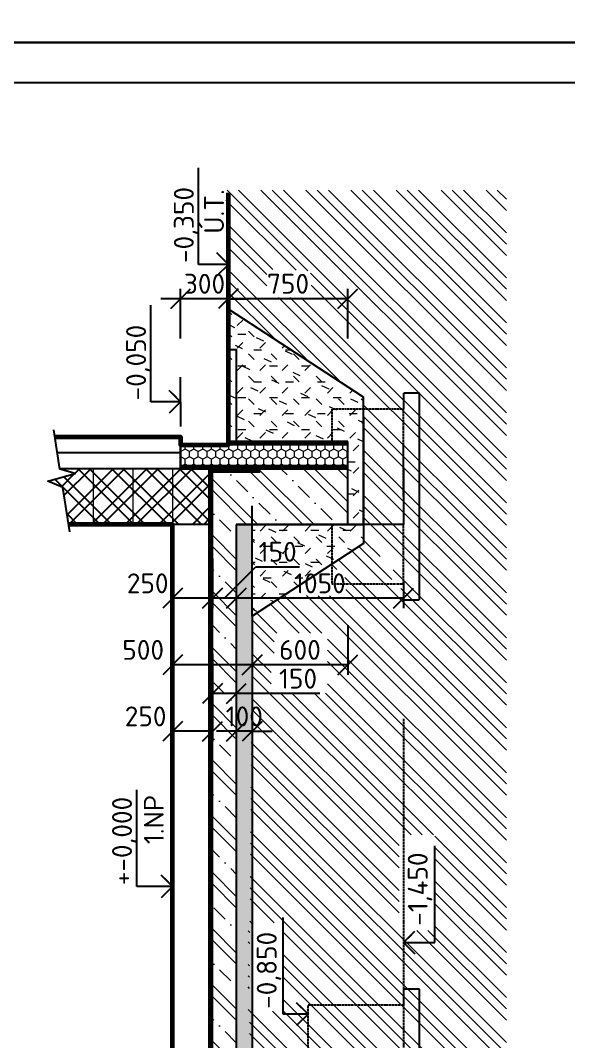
# Model space of a CAD drawing. Header units: millimetres. Extents: x 12904 to 327904, y -199771 to 141779.
# Drawn here: x 127402 to 130846, y 120648 to 127069 of the extents above; entities that cross this region are included whole.
import ezdxf

# ---------------------------------------------------------------- set-up
doc = ezdxf.new("R2010")
doc.units = ezdxf.units.MM
doc.linetypes.add('ČÁRKOVANÁ', pattern=[19.05, 12.7, -6.35])
doc.layers.add('_INTERIER', color=8, linetype='Continuous', lineweight=13)
doc.layers.add('Zdivo', color=6, linetype='Continuous', lineweight=60)
for name, color, linetype in [('izolace', 251, 'Continuous'), ('Kóty', 1, 'Continuous'), ('Šrafy', 253, 'Continuous')]:
    doc.layers.add(name, color=color, linetype=linetype)
doc.styles.add('ISOCPEUR', font='isocpeur.ttf')
doc.linetypes.add('IZOLACE', pattern='A,0.00254,-2.54,[134,ltypeshp.shx,S=2.54,R=0,X=-2.54,Y=0],-5.08,[134,ltypeshp.shx,S=2.54,R=180,X=2.54,Y=0],-2.54', length=10.16254)
doc.dimstyles.new('1-50', dxfattribs={"dimscale": 50, "dimtxt": 2.5, "dimasz": 2.5, "dimexe": 1.25, "dimexo": 0.625, "dimtad": 1, "dimdec": 0, "dimtxsty": 'ISOCPEUR', "dimblk": 'OBLIQUE', "dimcen": 2.5, "dimclrd": 1, "dimclre": 1, "dimclrt": 3, "dimadec": 0, "dimazin": 0, "dimtfac": 1, "dimtdec": 0, "dimtix": 1, "dimtmove": 1, "dimatfit": 3, "dimldrblk": 'OBLIQUE', "dimfxl": 5, "dimfxlon": 1, "dimtfillclr": 3, "dimarcsym": 0})

# ---------------------------------------------------------------- blocks, each defined once
blk = doc.blocks.new('_OBLIQUE')
at = {"color": 0, "linetype": 'ByBlock'}
blk.add_line((-0.5, -0.5), (0.5, 0.5), dxfattribs=at)
blk = doc.blocks.new('*D11')
at = {"color": 1, "lineweight": -2, "ltscale": 0.5, "transparency": 16777216}
for p, q in [((128758.7, 123539.2), (128758.7, 123372.9)), ((129808.7, 123539.2), (129808.7, 123372.9)), ((129808.7, 123435.4), (128758.7, 123435.4))]:
    blk.add_line(p, q, dxfattribs=at)
at = {"layer": 'Defpoints', "color": 0, "ltscale": 0.5, "transparency": 16777216}
for p in [(128758.7, 123570.4), (129808.7, 123570.4), (128758.7, 123435.4)]:
    blk.add_point(p, dxfattribs=at)
at = {"color": 1, "lineweight": -2, "ltscale": 0.5, "transparency": 16777216, "xscale": 125, "yscale": 125, "zscale": 125, "rotation": 180}
blk.add_blockref('_OBLIQUE', (128758.7, 123435.4), dxfattribs=at)
at = {"color": 1, "lineweight": -2, "ltscale": 0.5, "transparency": 16777216, "xscale": 125, "yscale": 125, "zscale": 125}
blk.add_blockref('_OBLIQUE', (129808.7, 123435.4), dxfattribs=at)
at = {"color": 3, "ltscale": 0.5, "transparency": 16777216, "insert": (129283.7, 123529.2), "char_height": 125, "attachment_point": 5, "style": 'ISOCPEUR'}
blk.add_mtext('1050', dxfattribs=at)
blk = doc.blocks.new('*D12')
at = {"color": 1, "lineweight": -2, "ltscale": 0.5, "transparency": 16777216}
for p, q in [((128608.7, 123685.4), (128608.7, 123372.9)), ((128683.7, 123435.4), (128880.8, 123634)), ((128880.8, 123634), (129155.8, 123634)), ((128758.7, 123539.2), (128758.7, 123372.9)), ((128758.7, 123435.4), (128608.7, 123435.4))]:
    blk.add_line(p, q, dxfattribs=at)
at = {"layer": 'Defpoints', "color": 0, "ltscale": 0.5, "transparency": 16777216}
for p in [(128608.7, 123920.4), (128758.7, 123570.4), (128608.7, 123435.4)]:
    blk.add_point(p, dxfattribs=at)
at = {"color": 1, "lineweight": -2, "ltscale": 0.5, "transparency": 16777216, "xscale": 125, "yscale": 125, "zscale": 125, "rotation": 180}
blk.add_blockref('_OBLIQUE', (128608.7, 123435.4), dxfattribs=at)
at = {"color": 1, "lineweight": -2, "ltscale": 0.5, "transparency": 16777216, "xscale": 125, "yscale": 125, "zscale": 125}
blk.add_blockref('_OBLIQUE', (128758.7, 123435.4), dxfattribs=at)
at = {"color": 3, "ltscale": 0.5, "transparency": 16777216, "insert": (129018.3, 123727.8), "char_height": 125, "attachment_point": 5, "style": 'ISOCPEUR'}
blk.add_mtext('150', dxfattribs=at)
blk = doc.blocks.new('*D13')
at = {"color": 1, "lineweight": -2, "ltscale": 0.5, "transparency": 16777216}
for p, q in [((128608.7, 123685.4), (128608.7, 123372.9)), ((128358.7, 123539.2), (128358.7, 123372.9)), ((128608.7, 123435.4), (128358.7, 123435.4))]:
    blk.add_line(p, q, dxfattribs=at)
at = {"layer": 'Defpoints', "color": 0, "ltscale": 0.5, "transparency": 16777216}
for p in [(128608.7, 123920.4), (128358.7, 123570.4), (128358.7, 123435.4)]:
    blk.add_point(p, dxfattribs=at)
at = {"color": 1, "lineweight": -2, "ltscale": 0.5, "transparency": 16777216, "xscale": 125, "yscale": 125, "zscale": 125, "rotation": 180}
blk.add_blockref('_OBLIQUE', (128358.7, 123435.4), dxfattribs=at)
at = {"color": 1, "lineweight": -2, "ltscale": 0.5, "transparency": 16777216, "xscale": 125, "yscale": 125, "zscale": 125}
blk.add_blockref('_OBLIQUE', (128608.7, 123435.4), dxfattribs=at)
at = {"color": 3, "ltscale": 0.5, "transparency": 16777216, "insert": (128201.9, 123529.2), "char_height": 125, "attachment_point": 5, "style": 'ISOCPEUR'}
blk.add_mtext('250', dxfattribs=at)
blk = doc.blocks.new('*D67')
at = {"color": 1, "lineweight": -2, "ltscale": 0.5, "transparency": 16777216}
for p, q in [((128858.7, 123266.9), (128858.7, 122954.4)), ((129458.7, 123266.9), (129458.7, 122954.4)), ((129458.7, 123016.9), (128858.7, 123016.9))]:
    blk.add_line(p, q, dxfattribs=at)
at = {"layer": 'Defpoints', "color": 0, "ltscale": 0.5, "transparency": 16777216}
for p in [(129458.7, 124250.2), (128858.7, 123900.2), (128858.7, 123016.9)]:
    blk.add_point(p, dxfattribs=at)
at = {"color": 1, "lineweight": -2, "ltscale": 0.5, "transparency": 16777216, "xscale": 125, "yscale": 125, "zscale": 125, "rotation": 180}
blk.add_blockref('_OBLIQUE', (128858.7, 123016.9), dxfattribs=at)
at = {"color": 1, "lineweight": -2, "ltscale": 0.5, "transparency": 16777216, "xscale": 125, "yscale": 125, "zscale": 125}
blk.add_blockref('_OBLIQUE', (129458.7, 123016.9), dxfattribs=at)
at = {"color": 3, "ltscale": 0.5, "transparency": 16777216, "insert": (129158.7, 123110.7), "char_height": 125, "attachment_point": 5, "style": 'ISOCPEUR'}
blk.add_mtext('600', dxfattribs=at)
blk = doc.blocks.new('*D68')
at = {"color": 1, "lineweight": -2, "ltscale": 0.5, "transparency": 16777216}
for p, q in [((128358.7, 123266.9), (128358.7, 122954.4)), ((128858.7, 123266.9), (128858.7, 122954.4)), ((128858.7, 123016.9), (128358.7, 123016.9))]:
    blk.add_line(p, q, dxfattribs=at)
at = {"layer": 'Defpoints', "color": 0, "ltscale": 0.5, "transparency": 16777216}
for p in [(128358.7, 123900.2), (128858.7, 123900.2), (128358.7, 123016.9)]:
    blk.add_point(p, dxfattribs=at)
at = {"color": 1, "lineweight": -2, "ltscale": 0.5, "transparency": 16777216, "xscale": 125, "yscale": 125, "zscale": 125, "rotation": 180}
blk.add_blockref('_OBLIQUE', (128358.7, 123016.9), dxfattribs=at)
at = {"color": 1, "lineweight": -2, "ltscale": 0.5, "transparency": 16777216, "xscale": 125, "yscale": 125, "zscale": 125}
blk.add_blockref('_OBLIQUE', (128858.7, 123016.9), dxfattribs=at)
at = {"color": 3, "ltscale": 0.5, "transparency": 16777216, "insert": (128173.4, 123110.7), "char_height": 125, "attachment_point": 5, "style": 'ISOCPEUR'}
blk.add_mtext('500', dxfattribs=at)
blk = doc.blocks.new('*D69')
at = {"color": 1, "lineweight": -2, "ltscale": 0.5, "transparency": 16777216}
for p, q in [((128758.7, 122848.7), (128758.7, 122536.2)), ((128858.7, 122848.7), (128858.7, 122536.2)), ((128758.7, 122598.7), (128633.7, 122598.7)), ((128858.7, 122598.7), (128758.7, 122598.7)), ((128858.7, 122598.7), (128983.7, 122598.7))]:
    blk.add_line(p, q, dxfattribs=at)
at = {"layer": 'Defpoints', "color": 0, "ltscale": 0.5, "transparency": 16777216}
for p in [(128758.7, 123900.2), (128858.7, 123900.2), (128758.7, 122598.7)]:
    blk.add_point(p, dxfattribs=at)
at = {"color": 1, "lineweight": -2, "ltscale": 0.5, "transparency": 16777216, "xscale": 125, "yscale": 125, "zscale": 125}
blk.add_blockref('_OBLIQUE', (128758.7, 122598.7), dxfattribs=at)
at = {"color": 1, "lineweight": -2, "ltscale": 0.5, "transparency": 16777216, "xscale": 125, "yscale": 125, "zscale": 125, "rotation": 180}
blk.add_blockref('_OBLIQUE', (128858.7, 122598.7), dxfattribs=at)
at = {"color": 3, "ltscale": 0.5, "transparency": 16777216, "insert": (128808.7, 122692.5), "char_height": 125, "attachment_point": 5, "style": 'ISOCPEUR'}
blk.add_mtext('100', dxfattribs=at)
blk = doc.blocks.new('*D70')
at = {"color": 1, "lineweight": -2, "ltscale": 0.5, "transparency": 16777216}
for p, q in [((128608.7, 123086), (128608.7, 122773.5)), ((128758.7, 123086), (128758.7, 122773.5)), ((128758.7, 122836), (128608.7, 122836)), ((129283.9, 122836), (128758.7, 122836))]:
    blk.add_line(p, q, dxfattribs=at)
at = {"layer": 'Defpoints', "color": 0, "ltscale": 0.5, "transparency": 16777216}
for p in [(128608.7, 124250.2), (128758.7, 123900.2), (128608.7, 122836)]:
    blk.add_point(p, dxfattribs=at)
at = {"color": 1, "lineweight": -2, "ltscale": 0.5, "transparency": 16777216, "xscale": 125, "yscale": 125, "zscale": 125, "rotation": 180}
blk.add_blockref('_OBLIQUE', (128608.7, 122836), dxfattribs=at)
at = {"color": 1, "lineweight": -2, "ltscale": 0.5, "transparency": 16777216, "xscale": 125, "yscale": 125, "zscale": 125}
blk.add_blockref('_OBLIQUE', (128758.7, 122836), dxfattribs=at)
at = {"color": 3, "ltscale": 0.5, "transparency": 16777216, "insert": (129146.4, 122929.7), "char_height": 125, "attachment_point": 5, "style": 'ISOCPEUR'}
blk.add_mtext('150', dxfattribs=at)
blk = doc.blocks.new('*D71')
at = {"color": 1, "lineweight": -2, "ltscale": 0.5, "transparency": 16777216}
for p, q in [((128358.7, 122848.7), (128358.7, 122536.2)), ((128608.7, 122848.7), (128608.7, 122536.2)), ((128608.7, 122598.7), (128358.7, 122598.7))]:
    blk.add_line(p, q, dxfattribs=at)
at = {"layer": 'Defpoints', "color": 0, "ltscale": 0.5, "transparency": 16777216}
for p in [(128608.7, 124250.2), (128358.7, 123900.2), (128358.7, 122598.7)]:
    blk.add_point(p, dxfattribs=at)
at = {"color": 1, "lineweight": -2, "ltscale": 0.5, "transparency": 16777216, "xscale": 125, "yscale": 125, "zscale": 125, "rotation": 180}
blk.add_blockref('_OBLIQUE', (128358.7, 122598.7), dxfattribs=at)
at = {"color": 1, "lineweight": -2, "ltscale": 0.5, "transparency": 16777216, "xscale": 125, "yscale": 125, "zscale": 125}
blk.add_blockref('_OBLIQUE', (128608.7, 122598.7), dxfattribs=at)
at = {"color": 3, "ltscale": 0.5, "transparency": 16777216, "insert": (128188.7, 122692.5), "char_height": 125, "attachment_point": 5, "style": 'ISOCPEUR'}
blk.add_mtext('250', dxfattribs=at)
blk = doc.blocks.new('*D72')
at = {"color": 1, "lineweight": -2, "ltscale": 0.5, "transparency": 16777216}
for p, q in [((128708.7, 125069.2), (128708.7, 125381.7)), ((129458.7, 125069.2), (129458.7, 125381.7)), ((129458.7, 125319.2), (128708.7, 125319.2))]:
    blk.add_line(p, q, dxfattribs=at)
at = {"layer": 'Defpoints', "color": 0, "ltscale": 0.5, "transparency": 16777216}
for p in [(128708.7, 125319.2), (128708.7, 124420.2), (129458.7, 124420.2)]:
    blk.add_point(p, dxfattribs=at)
at = {"color": 1, "lineweight": -2, "ltscale": 0.5, "transparency": 16777216, "xscale": 125, "yscale": 125, "zscale": 125, "rotation": 180}
blk.add_blockref('_OBLIQUE', (128708.7, 125319.2), dxfattribs=at)
at = {"color": 1, "lineweight": -2, "ltscale": 0.5, "transparency": 16777216, "xscale": 125, "yscale": 125, "zscale": 125}
blk.add_blockref('_OBLIQUE', (129458.7, 125319.2), dxfattribs=at)
at = {"color": 3, "ltscale": 0.5, "transparency": 16777216, "insert": (129083.7, 125412.9), "char_height": 125, "attachment_point": 5, "style": 'ISOCPEUR'}
blk.add_mtext('750', dxfattribs=at)
blk = doc.blocks.new('*D73')
at = {"color": 1, "lineweight": -2, "ltscale": 0.5, "transparency": 16777216}
for p, q in [((128408.7, 125069.2), (128408.7, 125381.7)), ((128708.7, 125069.2), (128708.7, 125381.7)), ((128408.7, 125319.2), (128283.7, 125319.2)), ((128708.7, 125319.2), (128408.7, 125319.2)), ((128708.7, 125319.2), (128833.7, 125319.2))]:
    blk.add_line(p, q, dxfattribs=at)
at = {"layer": 'Defpoints', "color": 0, "ltscale": 0.5, "transparency": 16777216}
for p in [(128408.7, 125319.2), (128408.7, 124425.2), (128708.7, 124420.2)]:
    blk.add_point(p, dxfattribs=at)
at = {"color": 1, "lineweight": -2, "ltscale": 0.5, "transparency": 16777216, "xscale": 125, "yscale": 125, "zscale": 125}
blk.add_blockref('_OBLIQUE', (128408.7, 125319.2), dxfattribs=at)
at = {"color": 1, "lineweight": -2, "ltscale": 0.5, "transparency": 16777216, "xscale": 125, "yscale": 125, "zscale": 125, "rotation": 180}
blk.add_blockref('_OBLIQUE', (128708.7, 125319.2), dxfattribs=at)
at = {"color": 3, "ltscale": 0.5, "transparency": 16777216, "insert": (128558.7, 125412.9), "char_height": 125, "attachment_point": 5, "style": 'ISOCPEUR'}
blk.add_mtext('300', dxfattribs=at)

msp = doc.modelspace()

# ---------------------------------------------------------------- hatches: boundary and pattern name
at = {"layer": '_INTERIER', "ltscale": 0.5}
h = msp.add_hatch(dxfattribs=at)
h.set_pattern_fill('ZEM_PUVODNI', color=256, scale=50, angle=90)
h.set_pattern_definition([(135, (132242.98, -373433.69), (-141.42136, -141.42136), []), (135, (132242.98, -373362.98), (-141.42136, -141.42136), []), (135, (132242.98, -373292.27), (-141.42136, -141.42136), [])])
h.paths.add_polyline_path([(129792.4, 121742.5), (129892.4, 121742.5), (129892.4, 120942.5), (130456, 120942.5), (130456, 124092.5), (129892.4, 124092.5), (129892.4, 123442.5), (129792.4, 123442.5)])
h.paths.add_polyline_path([(129892.4, 120942.5), (129892.4, 120142.5), (129792.4, 120142.5), (129792.4, 120242.5), (129192.4, 120242.5), (129192.4, 120767.5), (128842.4, 120767.5), (128842.4, 118409.7), (130456, 118409.7), (130456, 120942.5)])
h.paths.add_polyline_path([(129192.4, 121642.5), (129192.4, 120942.5), (129792.4, 120942.5), (129792.4, 121642.5)])
h.paths.add_polyline_path([(128842.4, 121117.5), (128842.4, 120942.5), (129192.4, 120942.5), (129192.4, 121117.5)])
h.paths.add_polyline_path([(128842.4, 120942.5), (128842.4, 120767.5), (129192.4, 120767.5), (129192.4, 120942.5)], flags=16)
h.paths.add_polyline_path([(129192.4, 120942.5), (129192.4, 120242.5), (129792.4, 120242.5), (129792.4, 120942.5)], flags=17)
h.paths.add_polyline_path([(129792.4, 120942.5), (129792.4, 120242.5), (129792.4, 120142.5), (129892.4, 120142.5), (129892.4, 120942.5)], flags=17)
h.paths.add_polyline_path([(129792.4, 121742.5), (129792.4, 121642.5), (129792.4, 120942.5), (129892.4, 120942.5), (129892.4, 121742.5)], flags=16)
h.paths.add_polyline_path([(129558.7, 123900.2), (129558.7, 123778.7), (128858.7, 123323.2), (128842.4, 121117.5), (129192.4, 121117.5), (129192.4, 121642.5), (129792.4, 121642.5), (129792.4, 121742.5), (129792.4, 123442.5)])
h.paths.add_polyline_path([(129558.7, 123778.7), (129558.7, 123900.2)], flags=17)
h.paths.add_polyline_path([(129558.7, 124700.2), (129558.7, 124300.2), (129558.7, 124178.7), (129892.4, 124092.5), (129892.4, 124742.5), (129792.4, 124742.5)], flags=17)
h.paths.add_polyline_path([(129558.7, 124178.7), (129558.7, 123900.2), (129792.4, 123542.5), (129792.4, 123442.5), (129892.4, 123442.5), (129892.4, 124092.5)])
h.paths.add_polyline_path([(130006.9, 121947.9), (130006.9, 121346.9), (129781.9, 121346.9), (129781.9, 121947.9)])
h.paths.add_polyline_path([(129056.9, 119894.7), (129056.9, 119336.2), (128831.9, 119336.2), (128831.9, 119894.7)])
h.paths.add_polyline_path([(130106.9, 120112.9), (130106.9, 119511.1), (129881.9, 119511.1), (129881.9, 120112.9)], flags=16)
h.paths.add_polyline_path([(129448.8, 123447.7), (129058.2, 123455.6), (129312.9, 123622.6), (129437, 123613.5)], flags=16)
h.paths.add_polyline_path([(129012.7, 122413), (129012.7, 122582), (129010.7, 122575.6), (129014.7, 122419.5)], flags=16)
h.paths.add_polyline_path([(129332.4, 123215.6), (128996.6, 123215.6), (128996.6, 123034.2), (129332.4, 123034.2)], flags=16)
h.paths.add_polyline_path([(129045.4, 122801.5), (129045.4, 122645.6)], flags=16)
h.paths.add_polyline_path([(129330.8, 123034.2), (128978.1, 123034.2), (128978.1, 122838.5), (129330.8, 122838.5)], flags=16)
h.paths.add_polyline_path([(129058.1, 121394.4), (129058.1, 120839.2), (128833.1, 120839.2), (128833.1, 121394.4)])
h.paths.add_polyline_path([(129234.2, 125324.5), (128950, 125326.6), (128950, 125504.8), (129223.8, 125494.4)], flags=16)
h.paths.add_polyline_path([(128708.7, 125253.3), (129558.7, 124700.2), (129792.4, 124742.5), (129892.4, 124742.5), (129892.4, 124092.5), (130456, 124092.5), (130456, 126002.2), (128692.4, 126002.2)])
h = msp.add_hatch(dxfattribs=at)
h.set_pattern_fill('ZEM_ZASYP_NOSNY', color=256, scale=50, angle=90)
h.set_pattern_definition([(135, (135517.7, -378805.42), (-141.421356, 9e-15), [50, -150]), (225, (135446.99, -378699.35), (-2e-14, -141.421356), [50, -150]), (180, (135517.7, -378805.42), (-100, -100), [50, -150]), (155, (135446.99, -378699.35), (-132.892605, -48.368953), [50, -150])])
h.paths.add_polyline_path([(129558.7, 124700.2), (128708.7, 125253.3), (128708.7, 124410.2), (129558.7, 124410.2)])
h = msp.add_hatch(dxfattribs=at)
h.set_pattern_fill('ZEM_ZASYP_NOSNY', color=256, scale=50, angle=90)
h.set_pattern_definition([(135, (136104.66, -379309.19), (-141.421356, 9e-15), [50, -150]), (225, (136033.95, -379203.12), (-2e-14, -141.421356), [50, -150]), (180, (136104.66, -379309.19), (-100, -100), [50, -150]), (155, (136033.95, -379203.12), (-132.892605, -48.368953), [50, -150])])
h.paths.add_polyline_path([(129558.7, 124578.7), (129458.7, 124410.2), (129458.7, 123900.2), (129558.7, 123900.2)])
h = msp.add_hatch(dxfattribs=at)
h.set_pattern_fill('HONEY', color=256, scale=10, angle=90)
h.set_pattern_definition([(90, (132259.33, -373450.927), (-27.4963064, 47.625), [31.75, -63.5]), (210, (132259.33, -373450.927), (-27.4963066, -47.6249999), [31.75, -63.5]), (150, (132259.33, -373450.927), (-54.9926131, 1e-07), [-63.5, 31.75])])
h.paths.add_polyline_path([(129458.7, 124270.2), (129458.7, 124400.2), (128408.7, 124400.2), (128408.7, 124270.2)])
at = {"layer": '_INTERIER'}
h = msp.add_hatch(dxfattribs=at)
h.set_pattern_fill('BETON-ZELEZOBETON', color=256, scale=50, angle=90)
h.set_pattern_definition([(135, (132259.33, -373450.93), (-176.7767, -176.7767), []), (135, (132259.33, -373380.22), (-176.7767, -176.7767), []), (135, (132259.33, -373238.8), (-247.48737, -106.06602), [100, -50, 0, -50])])
h.paths.add_polyline_path([(128608.7, 120925.2), (128758.7, 120925.2), (128758.7, 121100.2), (128608.7, 121100.2)])
h.paths.add_polyline_path([(128608.7, 120750.2), (128758.7, 120750.2), (128758.7, 120925.2), (128608.7, 120925.2)])
h.paths.add_polyline_path([(128608.7, 120750.2), (128608.7, 118439.5), (128610.3, 118444.8), (128657.2, 118272.1), (128696.8, 118366.9), (128758.7, 118376.7), (128758.7, 120750.2)])
h.paths.add_polyline_path([(128958.7, 122636.2), (128658.7, 122636.2), (128658.7, 122411.2), (128958.7, 122411.2)], flags=25)
h.paths.add_polyline_path([(129458.7, 124075.2), (129458.7, 124250.2), (128608.7, 124250.2), (128608.7, 124075.2)])
h.paths.add_polyline_path([(129458.7, 123900.2), (129458.7, 124075.2), (128608.7, 124075.2), (128608.7, 121100.2), (128758.7, 121100.2), (128758.7, 123900.2)])
at = {"layer": '_INTERIER', "ltscale": 0.5}
h = msp.add_hatch(dxfattribs=at)
h.set_pattern_fill('ZEM_ZASYP_NOSNY', color=256, scale=50, angle=90)
h.set_pattern_definition([(135, (135377.47, -380239.21), (-141.421356, 9e-15), [50, -150]), (225, (135306.76, -380133.15), (-2e-14, -141.421356), [50, -150]), (180, (135377.47, -380239.21), (-100, -100), [50, -150]), (155, (135306.76, -380133.15), (-132.892605, -48.368953), [50, -150])])
h.paths.add_polyline_path([(129558.7, 123900.2), (128858.7, 123900.2), (128858.7, 123323.2), (129558.7, 123778.7)])
at = {"layer": 'Šrafy'}
h = msp.add_hatch(dxfattribs=at)
h.set_pattern_fill('ZDIVO-VYS_PEV', color=256, scale=50)
h.set_pattern_definition([(45, (-372505.85, 110739.35), (-106.066017, 106.066017), []), (45, (-372435.14, 110739.35), (-106.066017, 106.066017), []), (135, (-372505.85, 110739.35), (-106.066017, -106.066017), []), (135, (-372435.14, 110739.35), (-106.066017, -106.066017), [])])
h.paths.add_polyline_path([(134942.3, 123776.7), (134942.3, 123901.7), (134067.3, 123901.7), (134067.3, 123276.7), (134942.3, 123276.7)])
h.paths.add_polyline_path([(134942.3, 124526.7), (134092.3, 124526.7), (134092.3, 123901.7), (134942.3, 123901.7)])
h.paths.add_polyline_path([(134942.3, 125151.7), (134092.3, 125151.7), (134092.3, 124526.7), (134942.3, 124526.7)])
h.paths.add_polyline_path([(128800.1, 123366.4), (129187.6, 123366.4), (129187.6, 123591.4), (128800.1, 123591.4)], flags=9)
h.paths.add_polyline_path([(128578.4, 123565), (128878.4, 123565), (128878.4, 123790), (128578.4, 123790)], flags=9)
h.paths.add_polyline_path([(127749.4, 123366.4), (128074.4, 123366.4), (128074.4, 123591.4), (127749.4, 123591.4)], flags=9)
h.paths.add_polyline_path([(128881.3, 122947.8), (129206.3, 122947.8), (129206.3, 123172.8), (128881.3, 123172.8)], flags=9)
h.paths.add_polyline_path([(127721, 122947.8), (128046, 122947.8), (128046, 123172.8), (127721, 123172.8)], flags=9)
h.paths.add_polyline_path([(128368.8, 122529.6), (128668.8, 122529.6), (128668.8, 122754.6), (128368.8, 122754.6)], flags=9)
h.paths.add_polyline_path([(128579.7, 122752.1), (128879.7, 122752.1), (128879.7, 122977.1), (128579.7, 122977.1)], flags=9)
h.paths.add_polyline_path([(127736.3, 122529.6), (128061.3, 122529.6), (128061.3, 122754.6), (127736.3, 122754.6)], flags=9)
h.paths.add_polyline_path([(133518.5, 123426.7), (133518.5, 123751.7), (133293.5, 123751.7), (133293.5, 123426.7)], flags=9)
h.paths.add_polyline_path([(133518.5, 122939.2), (133518.5, 123239.2), (133293.5, 123239.2), (133293.5, 122939.2)], flags=9)
h.paths.add_polyline_path([(133518.5, 122626.7), (133518.5, 122926.7), (133293.5, 122926.7), (133293.5, 122626.7)], flags=9)
h.paths.add_polyline_path([(133518.5, 121301.7), (133518.5, 121626.7), (133293.5, 121626.7), (133293.5, 121301.7)], flags=9)
h.paths.add_polyline_path([(133244.7, 123941), (133244.7, 124178.5), (133019.7, 124178.5), (133019.7, 123941)], flags=9)
h.paths.add_polyline_path([(133244.7, 123364.2), (133244.7, 123689.2), (133019.7, 123689.2), (133019.7, 123364.2)], flags=9)
h.paths.add_polyline_path([(133244.7, 121395.5), (133244.7, 121783), (133019.7, 121783), (133019.7, 121395.5)], flags=9)
h.paths.add_polyline_path([(133244.7, 122939.2), (133244.7, 123239.2), (133019.7, 123239.2), (133019.7, 122939.2)], flags=9)
h.paths.add_polyline_path([(132028.2, 115770.9), (134190.7, 115770.9), (134190.7, 116033.4), (132028.2, 116033.4)], flags=9)
h.paths.add_polyline_path([(132028.2, 116027), (136703.2, 116027), (136703.2, 116289.5), (132028.2, 116289.5)], flags=9)
h.paths.add_polyline_path([(134716.3, 118107.7), (136516.3, 118107.7), (136516.3, 118317.7), (134716.3, 118317.7)], flags=9)
h.paths.add_polyline_path([(134713.8, 117055.2), (136088.8, 117055.2), (136088.8, 117280.2), (134713.8, 117280.2)], flags=9)
h.paths.add_polyline_path([(134716.3, 117207.7), (138426.3, 117207.7), (138426.3, 117417.7), (134716.3, 117417.7)], flags=9)
h.paths.add_polyline_path([(134711.3, 117362.7), (136936.3, 117362.7), (136936.3, 117602.7), (134711.3, 117602.7)], flags=9)
h.paths.add_polyline_path([(134716.3, 117507.7), (137186.3, 117507.7), (137186.3, 117717.7), (134716.3, 117717.7)], flags=9)
h.paths.add_polyline_path([(134712.3, 118407.7), (137537.3, 118407.7), (137537.3, 118617.7), (134712.3, 118617.7)], flags=9)
h.paths.add_polyline_path([(134504.6, 119231.3), (134729.6, 119231.3), (134729.6, 119418.8), (134504.6, 119418.8)], flags=9)
h.paths.add_polyline_path([(134716.3, 117657.7), (138456.3, 117657.7), (138456.3, 117867.7), (134716.3, 117867.7)], flags=9)
h.paths.add_polyline_path([(134721.3, 117822.7), (137236.3, 117822.7), (137236.3, 118002.7), (134721.3, 118002.7)], flags=9)
h.paths.add_polyline_path([(134716.3, 117957.7), (138361.3, 117957.7), (138361.3, 118167.7), (134716.3, 118167.7)], flags=9)
h.paths.add_polyline_path([(134716.3, 118257.7), (138261.3, 118257.7), (138261.3, 118467.7), (134716.3, 118467.7)], flags=9)
h.paths.add_polyline_path([(134718.8, 118560.2), (136633.8, 118560.2), (136633.8, 118755.2), (134718.8, 118755.2)], flags=9)
h.paths.add_polyline_path([(134718.8, 118720.2), (137388.8, 118720.2), (137388.8, 118915.2), (134718.8, 118915.2)], flags=9)
h.paths.add_polyline_path([(134718.8, 118860.2), (137083.8, 118860.2), (137083.8, 119055.2), (134718.8, 119055.2)], flags=9)
h.paths.add_polyline_path([(134716.3, 119007.7), (138436.3, 119007.7), (138436.3, 119217.7), (134716.3, 119217.7)], flags=9)
h.paths.add_polyline_path([(133667, 124169.5), (133892, 124169.5), (133892, 124357), (133667, 124357)], flags=9)
h.paths.add_polyline_path([(119410.9, 123399.2), (119954.6, 123399.2), (119954.6, 123624.2), (119410.9, 123624.2)], flags=9)
h.paths.add_polyline_path([(119410.9, 123567), (119979.6, 123567), (119979.6, 123792), (119410.9, 123792)], flags=9)
h.paths.add_polyline_path([(123116.8, 124303.1), (123660.5, 124303.1), (123660.5, 124528.1), (123116.8, 124528.1)], flags=9)
h.paths.add_polyline_path([(123116.8, 124470.9), (123685.5, 124470.9), (123685.5, 124695.9), (123116.8, 124695.9)], flags=9)
h.paths.add_polyline_path([(125341.6, 122078.3), (125885.4, 122078.3), (125885.4, 122303.3), (125341.6, 122303.3)], flags=9)
h.paths.add_polyline_path([(125341.6, 122246.1), (125910.4, 122246.1), (125910.4, 122471.1), (125341.6, 122471.1)], flags=9)
h.paths.add_polyline_path([(124181.7, 117561.5), (124725.4, 117561.5), (124725.4, 117786.5), (124181.7, 117786.5)], flags=9)
h.paths.add_polyline_path([(124181.7, 117729.3), (124750.4, 117729.3), (124750.4, 117954.3), (124181.7, 117954.3)], flags=9)
h.paths.add_polyline_path([(121992.3, 123029.4), (122536.1, 123029.4), (122536.1, 123254.4), (121992.3, 123254.4)], flags=9)
h.paths.add_polyline_path([(121992.3, 123197.2), (122523.6, 123197.2), (122523.6, 123422.2), (121992.3, 123422.2)], flags=9)
h.paths.add_polyline_path([(125590.1, 124184.1), (126133.9, 124184.1), (126133.9, 124409.1), (125590.1, 124409.1)], flags=9)
h.paths.add_polyline_path([(125590.1, 124351.9), (126121.4, 124351.9), (126121.4, 124576.9), (125590.1, 124576.9)], flags=9)
h.paths.add_polyline_path([(125708.6, 120265.6), (126252.4, 120265.6), (126252.4, 120490.6), (125708.6, 120490.6)], flags=9)
h.paths.add_polyline_path([(125708.6, 120433.4), (126239.9, 120433.4), (126239.9, 120658.4), (125708.6, 120658.4)], flags=9)
h.paths.add_polyline_path([(121942.4, 120369), (122486.1, 120369), (122486.1, 120594), (121942.4, 120594)], flags=9)
h.paths.add_polyline_path([(121942.4, 120536.8), (122498.6, 120536.8), (122498.6, 120761.8), (121942.4, 120761.8)], flags=9)
h.paths.add_polyline_path([(132286.1, 122437.3), (132842.4, 122437.3), (132842.4, 122662.3), (132286.1, 122662.3)], flags=9)
h.paths.add_polyline_path([(136036.5, 119812.3), (136567.8, 119812.3), (136567.8, 120037.3), (136036.5, 120037.3)], flags=9)
h.paths.add_polyline_path([(135594.5, 121536), (136125.7, 121536), (136125.7, 121761), (135594.5, 121761)], flags=9)
h.paths.add_polyline_path([(134135.5, 120062.3), (134679.3, 120062.3), (134679.3, 120287.3), (134135.5, 120287.3)], flags=9)
h.paths.add_polyline_path([(135713.8, 123931.5), (136270.1, 123931.5), (136270.1, 124156.5), (135713.8, 124156.5)], flags=9)
h.paths.add_polyline_path([(136502.2, 123009.9), (136864.7, 123009.9), (136864.7, 123272.4), (136502.2, 123272.4)], flags=9)
h.paths.add_polyline_path([(136324.2, 123181.5), (136880.5, 123181.5), (136880.5, 123406.5), (136324.2, 123406.5)], flags=9)
h.paths.add_polyline_path([(131883, 123926.2), (132245.5, 123926.2), (132245.5, 124113.7), (131883, 124113.7)], flags=9)
h.paths.add_polyline_path([(131619.2, 124094.9), (132262.9, 124094.9), (132262.9, 124319.9), (131619.2, 124319.9)], flags=9)
h.paths.add_polyline_path([(130830.3, 126028.8), (132705.3, 126028.8), (132705.3, 126403.8), (130830.3, 126403.8)], flags=9)
h.paths.add_polyline_path([(127318.2, 117371.6), (127318.2, 118846.6), (126793.2, 118846.6), (126793.2, 117371.6)], flags=9)
h.paths.add_polyline_path([(118837.8, 116472.8), (120362.8, 116472.8), (120362.8, 116997.8), (118837.8, 116997.8)], flags=9)
h.paths.add_polyline_path([(118837.8, 126003.8), (120437.8, 126003.8), (120437.8, 126528.8), (118837.8, 126528.8)], flags=9)
h.paths.add_polyline_path([(127908.5, 121181.7), (127908.5, 121406.7), (127721, 121406.7), (127721, 121181.7)], flags=9)
h.paths.add_polyline_path([(128435.7, 125533.5), (128435.7, 125896), (128173.2, 125896), (128173.2, 125533.5)], flags=9)
h.paths.add_polyline_path([(127964, 124610.4), (127964, 125166.6), (127739, 125166.6), (127739, 124610.4)], flags=9)
h.paths.add_polyline_path([(128783.3, 119326.2), (128783.3, 119882.4), (128558.3, 119882.4), (128558.3, 119326.2)], flags=9)
h.paths.add_polyline_path([(129833.3, 119524.1), (129833.3, 120055.4), (129608.3, 120055.4), (129608.3, 119524.1)], flags=9)
h.paths.add_polyline_path([(129733.3, 122054.1), (129733.3, 122597.8), (129508.3, 122597.8), (129508.3, 122054.1)], flags=9)
h.paths.add_polyline_path([(128784.6, 120784.5), (128784.6, 121340.8), (128559.6, 121340.8), (128559.6, 120784.5)], flags=9)
h.paths.add_polyline_path([(128264, 125355.5), (128264, 125911.8), (128039, 125911.8), (128039, 125355.5)], flags=9)
h.paths.add_polyline_path([(128044.4, 121826.1), (128044.4, 122188.6), (127856.9, 122188.6), (127856.9, 121826.1)], flags=9)
h.paths.add_polyline_path([(127875.6, 121562.3), (127875.6, 122206.1), (127650.6, 122206.1), (127650.6, 121562.3)], flags=9)
h.paths.add_polyline_path([(120500.3, 115397.8), (120725.3, 115397.8), (120725.3, 115585.3), (120500.3, 115585.3)], flags=9)
h.paths.add_polyline_path([(126510.1, 114870.6), (126872.6, 114870.6), (126872.6, 115133.1), (126510.1, 115133.1)], flags=9)
h.paths.add_polyline_path([(131562, 117156), (133549.5, 117156), (133549.5, 117418.5), (131562, 117418.5)], flags=9)
h.paths.add_polyline_path([(131562, 116368.5), (137130.7, 116368.5), (137130.7, 116631), (131562, 116631)], flags=9)
h.paths.add_polyline_path([(131562, 116668.5), (137155.7, 116668.5), (137155.7, 116931), (131562, 116931)], flags=9)
h.paths.add_polyline_path([(131584.5, 118363.7), (132054.5, 118363.7), (132054.5, 118513.7), (131584.5, 118513.7)], flags=9)
h.paths.add_polyline_path([(131562, 117606), (132974.5, 117606), (132974.5, 117868.5), (131562, 117868.5)], flags=9)
h.paths.add_polyline_path([(131574.5, 117873.7), (134389.5, 117873.7), (134389.5, 118083.7), (131574.5, 118083.7)], flags=9)
h.paths.add_polyline_path([(131574.5, 118068.5), (132249.5, 118068.5), (132249.5, 118256), (131574.5, 118256)], flags=9)
h.paths.add_polyline_path([(131562, 118506), (132699.5, 118506), (132699.5, 118768.5), (131562, 118768.5)], flags=9)
h.paths.add_polyline_path([(131579.5, 118788.7), (134104.5, 118788.7), (134104.5, 118968.7), (131579.5, 118968.7)], flags=9)
h.paths.add_polyline_path([(131562, 118956), (133062, 118956), (133062, 119218.5), (131562, 119218.5)], flags=9)
h.paths.add_polyline_path([(130547.7, 119203.8), (133922.7, 119203.8), (133922.7, 119728.8), (130547.7, 119728.8)], flags=9)
h.paths.add_polyline_path([(125587, 115342.3), (126143.3, 115342.3), (126143.3, 115567.3), (125587, 115567.3)], flags=9)
h.paths.add_polyline_path([(121050, 114523), (121606.2, 114523), (121606.2, 114748), (121050, 114748)], flags=9)
h.paths.add_polyline_path([(121247.9, 113473), (121779.2, 113473), (121779.2, 113698), (121247.9, 113698)], flags=9)
h.paths.add_polyline_path([(123030.7, 113573), (123574.5, 113573), (123574.5, 113798), (123030.7, 113798)], flags=9)
h.paths.add_polyline_path([(122508.3, 114521.7), (123064.6, 114521.7), (123064.6, 114746.7), (122508.3, 114746.7)], flags=9)
h.paths.add_polyline_path([(126332.2, 115042.3), (126888.5, 115042.3), (126888.5, 115267.3), (126332.2, 115267.3)], flags=9)
h.paths.add_polyline_path([(122802.8, 115261.9), (123165.3, 115261.9), (123165.3, 115449.4), (122802.8, 115449.4)], flags=9)
h.paths.add_polyline_path([(122539, 115430.6), (123182.8, 115430.6), (123182.8, 115655.6), (122539, 115655.6)], flags=9)
h.paths.add_polyline_path([(123992.9, 116554.3), (123992.9, 117177), (123242.9, 117177), (123242.9, 116554.3)], flags=9)
h.paths.add_polyline_path([(123992.9, 126030), (123992.9, 126652.7), (123242.9, 126652.7), (123242.9, 126030)], flags=9)
h.paths.add_polyline_path([(125614.7, 117497.5), (126239.1, 117497.5), (126239.1, 118247.5), (125614.7, 118247.5)], flags=9)
h.paths.add_polyline_path([(118615.5, 117497.5), (119239.8, 117497.5), (119239.8, 118247.5), (118615.5, 118247.5)], flags=9)
h.paths.add_polyline_path([(131762.4, 112517.6), (135187.4, 112517.6), (135187.4, 112742.6), (131762.4, 112742.6)], flags=9)
h.paths.add_polyline_path([(130722.9, 115516.1), (132760.4, 115516.1), (132760.4, 115741.1), (130722.9, 115741.1)], flags=9)
h.paths.add_polyline_path([(132372.4, 115117.6), (133359.9, 115117.6), (133359.9, 115342.6), (132372.4, 115342.6)], flags=9)
h.paths.add_polyline_path([(132372.4, 114602), (134378.6, 114602), (134378.6, 114827), (132372.4, 114827)], flags=9)
h.paths.add_polyline_path([(130828.4, 115248.5), (131390.9, 115248.5), (131390.9, 115389.1), (130828.4, 115389.1)], flags=9)
h.paths.add_polyline_path([(130819, 114797.3), (131484.7, 114797.3), (131484.7, 114994.2), (130819, 114994.2)], flags=9)
h.paths.add_polyline_path([(132328.6, 113588.4), (133753.6, 113588.4), (133753.6, 114038.4), (132328.6, 114038.4)], flags=9)
h.paths.add_polyline_path([(131700.3, 112616.3), (134625.3, 112616.3), (134625.3, 113066.3), (131700.3, 113066.3)], flags=9)
h.paths.add_polyline_path([(137388.5, 112566), (138363.5, 112566), (138363.5, 113016), (137388.5, 113016)], flags=9)
h.paths.add_polyline_path([(137300, 113276.6), (137815.6, 113276.6), (137815.6, 113417.2), (137300, 113417.2)], flags=9)
h.paths.add_polyline_path([(137300, 113526.5), (137553.1, 113526.5), (137553.1, 113667.2), (137300, 113667.2)], flags=9)
h.paths.add_polyline_path([(137300, 113776.6), (137496.9, 113776.6), (137496.9, 113917.2), (137300, 113917.2)], flags=9)
h.paths.add_polyline_path([(130819, 114249.3), (131400.3, 114249.3), (131400.3, 114446.2), (130819, 114446.2)], flags=9)
h.paths.add_polyline_path([(130828.4, 113008.7), (131344, 113008.7), (131344, 113149.3), (130828.4, 113149.3)], flags=9)
h.paths.add_polyline_path([(136040.6, 113017.1), (136603.1, 113017.1), (136603.1, 113214), (136040.6, 113214)], flags=9)
h.paths.add_polyline_path([(136040.6, 113767.2), (136565.6, 113767.2), (136565.6, 113964.1), (136040.6, 113964.1)], flags=9)
h.paths.add_polyline_path([(136050, 113276.5), (136490.6, 113276.5), (136490.6, 113417.1), (136050, 113417.1)], flags=9)
h.paths.add_polyline_path([(136040.6, 113517.1), (136603.1, 113517.1), (136603.1, 113714), (136040.6, 113714)], flags=9)
h.paths.add_polyline_path([(121791.7, 125845.7), (121952.7, 125845.7), (121952.7, 126037.1), (121791.7, 126037.1)], flags=9)
h.paths.add_polyline_path([(124944.8, 125848.9), (125103.6, 125848.9), (125103.6, 126033.9), (124944.8, 126033.9)], flags=9)
h.paths.add_polyline_path([(126821.9, 120050.5), (127000.9, 120050.5), (127000.9, 120238), (126821.9, 120238)], flags=9)
h.paths.add_polyline_path([(126821.6, 123950.5), (127001.1, 123950.5), (127001.1, 124138), (126821.6, 124138)], flags=9)
h = msp.add_hatch(dxfattribs=at)
h.set_pattern_fill('ZDIVO-VYS_PEV', color=256, scale=50, angle=90)
h.set_pattern_definition([(135, (132259.33, -373450.93), (-106.066017, -106.066017), []), (135, (132259.33, -373380.22), (-106.066017, -106.066017), []), (225, (132259.33, -373450.93), (106.066017, -106.066017), []), (225, (132259.33, -373380.22), (106.066017, -106.066017), [])])
h.paths.add_polyline_path([(128358.7, 124075.2), (128358.7, 123900.2), (128588.7, 123900.2), (128588.7, 124075.2)])
h.paths.add_polyline_path([(128108.7, 124075.2), (128108.7, 123900.2), (128358.7, 123900.2), (128358.7, 124075.2)])
h.paths.add_polyline_path([(127858.7, 124075.2), (127858.7, 123900.2), (128108.7, 123900.2), (128108.7, 124075.2)])
h.paths.add_polyline_path([(127677.9, 124075.2), (127705.4, 123900.2), (127858.7, 123900.2), (127858.7, 124075.2)])
h.paths.add_polyline_path([(127650.3, 124250.2), (127650.7, 124247.7), (127746.7, 124219.1), (127574, 124172.2), (127668.8, 124132.6), (127677.9, 124075.2), (127858.7, 124075.2), (127858.7, 124250.2)])
h.paths.add_polyline_path([(127858.7, 124250.2), (127858.7, 124075.2), (128108.7, 124075.2), (128108.7, 124250.2)])
h.paths.add_polyline_path([(128108.7, 124250.2), (128108.7, 124075.2), (128358.7, 124075.2), (128358.7, 124250.2)])
h.paths.add_polyline_path([(128408.7, 124250.2), (128358.7, 124250.2), (128358.7, 124075.2), (128608.7, 124075.2), (128608.7, 124250.2)])
h = msp.add_hatch(dxfattribs=at)
h.set_pattern_fill('GRAVEL', color=256, scale=10)
h.set_pattern_definition([(228.0127875, (-371816.86, 115994.258), (-2032.00000016, -2285.99999986), [34.17214, -3383.04836]), (184.969741, (-371839.72, 115968.858), (3047.9999988, 254.00001447), [58.64047, -5805.40489]), (132.510447, (-371898.14, 115963.778), (2540.00000107, -2793.99999902), [41.34815, -4093.47228]), (267.273689, (-371997.2, 115900.278), (254.00000053, 5079.99999997), [53.40045, -5286.64374]), (292.8336542, (-371999.74, 115846.938), (-1270.0000001, 3047.99999996), [52.36337, -5183.98077]), (357.273689, (-371979.42, 115798.678), (-5079.99999997, 254.00000053), [53.40045, -5286.64374]), (37.6942405, (-371926.08, 115796.138), (-3301.99999985, -2540.00000019), [70.61937, -6991.31153]), (72.2553284, (-371870.2, 115839.318), (1778.00000048, 5587.99999985), [66.67195, -6600.52566]), (121.4295656, (-371849.88, 115902.818), (-2032.0000003, 3301.99999982), [53.5813, -5304.55457]), (175.2363583, (-371877.82, 115948.538), (2794, -254.0000004), [61.17133, -2997.3937]), (222.3974378, (-371938.78, 115953.618), (-3047.9999999, -2794.0000001), [79.10779, -7831.67725]), (138.814075, (-371745.74, 115897.738), (-1777.9999999, 1524.0000001), [27.00045, -2673.05658]), (171.4692344, (-371766.06, 115915.518), (3302.0000001, -507.99999942), [51.3682, -5085.4639]), (225, (-371816.86, 115923.14), (-4e-14, -254), [35.92093, -323.28931]), (203.1985905, (-371834.64, 115953.618), (1270, 508), [19.34413, -1915.06224]), (291.80141, (-371852.42, 115946), (-254, 762), [27.35656, -1340.4753]), (30.963757, (-371842.26, 115920.6), (762, 508), [44.43197, -1436.62982]), (161.565051, (-371804.16, 115943.46), (508, -254), [32.12871, -771.08981]), (16.3895403, (-371999.74, 115945.998), (2540, 762), [45.0088, -4455.88267]), (70.346176, (-371956.56, 115958.698), (-1016.0000001, -2793.99999997), [37.7599, -3738.22157]), (293.1985905, (-371804.16, 115994.258), (-508, 1270), [38.68801, -1895.71836]), (343.6104597, (-371788.92, 115958.698), (-2540.00000005, 761.99999982), [45.0088, -4455.88267]), (339.443955, (-371999.74, 115788.518), (-1270, 508), [43.40352, -2126.77343]), (294.7751406, (-371959.1, 115773.278), (-1270.0000015, 2793.9999993), [36.36721, -3600.35934]), (66.8014095, (-371801.62, 115740.258), (508, 1270), [38.68801, -1895.71836]), (17.3540246, (-371786.38, 115775.818), (-3301.99999993, -1016.0000002), [42.57827, -4215.2376]), (69.443955, (-371926.08, 115740.258), (-508, -1270), [21.70176, -2148.47519]), (101.309932, (-371816.86, 115740.26), (-254, 1016), [12.95146, -1282.1995]), (165.963757, (-371819.4, 115752.96), (762, -254), [52.36337, -994.90546]), (186.009006, (-371870.2, 115765.658), (2540, 254.00000013), [48.5267, -4804.13649]), (303.690068, (-371842.26, 115897.74), (-254, 508), [36.63239, -879.17764]), (353.1572266, (-371821.94, 115867.258), (4318.00000003, -507.99999977), [63.95568, -6331.60091]), (60.945396, (-371758.44, 115859.638), (-1016, -1778), [26.15082, -2588.93923]), (90, (-371745.74, 115882.5), (-254, 254), [15.24, -238.76]), (120.256437, (-371875.28, 115773.278), (1015.9999999, -1778.0000001), [35.2867, -3493.39408]), (48.0127875, (-371893.06, 115803.758), (2032.0000002, 2285.99999985), [68.34429, -3348.87622]), (0, (-371847.34, 115854.56), (254, 254), [66.04, -187.96]), (325.3048465, (-371781.3, 115854.558), (2540.00000096, -1777.9999986), [40.16096, -3975.93167]), (254.054604, (-371748.28, 115831.7), (-254, -1016), [36.98291, -1812.165]), (207.6459754, (-371758.44, 115796.138), (-4826.00000018, -2539.99999966), [60.21451, -5961.24644]), (175.4260787, (-371811.78, 115768.198), (-3302, 254), [63.70295, -6306.58465])])
h.paths.add_polyline_path([(128758.7, 123900.2), (128758.7, 118376.7), (128858.7, 118392.4), (128858.7, 123900.2)])

# ---------------------------------------------------------------- linework, layer by layer
at = {"ltscale": 0.5}
for p, q in [((128708.7, 124400.2), (128708.7, 125985)), ((129458.7, 123900.2), (129458.7, 124420.2)), ((128608.7, 124250.2), (127650.3, 124250.2)), ((128858.7, 123323.2), (128858.7, 124016.7)), ((128608.7, 123900.2), (127705.4, 123900.2)), ((128758.7, 123900.2), (129458.7, 123900.2)), ((129458.7, 123900.2), (129558.7, 123900.2)), ((129558.7, 123900.2), (129558.7, 123800.2))]:
    msp.add_line(p, q, dxfattribs=at)
at = {"linetype": 'ČÁRKOVANÁ', "ltscale": 0.5}
for p, q in [((129808.7, 124625.2), (129358.7, 124625.2)), ((129358.7, 124625.2), (129358.7, 124400.2)), ((129808.7, 124075.2), (129808.7, 124625.2)), ((129358.7, 123900.2), (129358.7, 123525.2)), ((129808.7, 123525.2), (129808.7, 123900.2)), ((129358.7, 123525.2), (129808.7, 123525.2)), ((129809.1, 122678.1), (129809.1, 120978.1))]:
    msp.add_line(p, q, dxfattribs=at)
for points in [[(128404.2, 126929.3), (117904.2, 126929.3), (117904.2, 141779.3), (128404.2, 141779.3)], [(128404.2, 141779.3), (138904.2, 141779.3), (138904.2, 126929.3), (128404.2, 126929.3)], [(128404.2, 112079.3), (117904.2, 112079.3), (117904.2, 126929.3), (128404.2, 126929.3)], [(128404.2, 126929.3), (138904.2, 126929.3), (138904.2, 112079.3), (128404.2, 112079.3)], [(127712.7, 123853.8), (127668.8, 124132.6), (127574, 124172.2), (127746.7, 124219.1), (127650.7, 124247.7), (127611.7, 124495)]]:
    msp.add_lwpolyline(points)
for points in [[(117904.2, 141779.3), (138904.2, 141779.3), (138904.2, 126929.3), (117904.2, 126929.3)], [(117904.2, 126929.3), (138904.2, 126929.3), (138904.2, 112079.3), (117904.2, 112079.3)], [(118154.2, 126679.3), (138654.2, 126679.3), (138654.2, 112329.3), (118154.2, 112329.3)]]:
    msp.add_lwpolyline(points, close=True)
at = {"ltscale": 0.5}
for points in [[(129558.7, 123900.2), (129558.7, 124700.2), (128708.7, 125253.3)], [(128708.7, 124400.2), (128708.7, 125000.2), (128758.7, 125000.2), (128758.7, 124400.2)], [(129558.7, 124578.7), (129558.7, 123778.7), (128858.7, 123323.2)], [(128408.7, 124250.2), (128408.7, 124450.2), (127618.8, 124450.2)], [(129458.7, 124400.2), (128708.7, 124400.2), (128408.7, 124400.2), (128408.7, 124250.2)], [(129458.7, 124400.2), (128688.7, 124400.2)], [(129458.7, 124420.2), (128708.7, 124420.2)], [(129808.7, 124250.2), (129808.7, 124400.2)], [(128408.7, 124270.2), (129458.7, 124270.2)], [(128608.7, 118439.5), (128608.7, 124250.2), (128408.7, 124250.2)], [(128408.7, 124250.2), (129458.7, 124250.2)], [(128588.7, 118439.5), (128588.7, 124230.2), (128588.7, 124250.2)], [(128708.7, 124250.2), (128608.7, 124250.2), (128758.7, 124250.2)], [(128608.7, 118439.5), (128608.7, 124250.2)], [(128758.7, 124250.2), (129458.7, 124250.2)], [(129808.7, 124250.2), (129808.7, 123900.2), (128758.7, 123900.2)], [(128608.7, 118439.5), (128608.7, 124229.5), (128908.7, 124229.5)], [(128608.7, 123900.2), (128358.7, 123900.2), (128361.2, 118314.1)], [(128758.7, 123900.2), (128758.7, 118376.7)], [(128758.7, 123900.2), (128858.7, 123900.2)], [(128858.7, 123323.2), (128858.7, 118392.4)]]:
    msp.add_lwpolyline(points, dxfattribs=at)
at = {"linetype": 'ČÁRKOVANÁ', "ltscale": 0.25}
for points in [[(129808.7, 123525.2), (129808.7, 123425.2), (129908.7, 123425.2), (129908.7, 124725.2), (129808.7, 124725.2), (129808.7, 124625.2)], [(129809.1, 119478.1), (129809.1, 119378.1), (129909.1, 119378.1), (129909.1, 120978.1), (129809.1, 120978.1), (129809.1, 120878.1)]]:
    msp.add_lwpolyline(points, dxfattribs=at)
at = {"linetype": 'ČÁRKOVANÁ', "ltscale": 0.5, "const_width": 20}
msp.add_lwpolyline([(129458.7, 124410.2), (128708.7, 124410.2)], dxfattribs=at)
at = {"linetype": 'ČÁRKOVANÁ', "const_width": 20}
for points in [[(128408.7, 124260.2), (129458.7, 124260.2)], [(128598.7, 118439.5), (128598.7, 124239.5), (128908.7, 124239.5)]]:
    msp.add_lwpolyline(points, dxfattribs=at)
at = {"linetype": 'ČÁRKOVANÁ', "ltscale": 0.5}
msp.add_lwpolyline([(129809.1, 120878.1), (129809.1, 119478.1), (129209.1, 119478.1), (129209.1, 120878.1), (129809.1, 120878.1)], dxfattribs=at)
at = {"layer": '_INTERIER', "ltscale": 0.5}
for points in [[(128108.7, 124250.2), (127858.7, 124250.2), (127858.7, 123900.2)], [(128358.7, 124250.2), (128108.7, 124250.2), (128108.7, 123900.2)], [(128608.7, 124250.2), (128358.7, 124250.2), (128358.7, 123900.2)]]:
    msp.add_lwpolyline(points, dxfattribs=at)
at = {"layer": 'izolace', "linetype": 'IZOLACE', "ltscale": 0.5}
msp.add_lwpolyline([(128408.7, 124350.2), (127634.5, 124350.2)], dxfattribs=at)
at = {"layer": 'Kóty'}
for p, q in [((128521.4, 125534.9), (128521.4, 126142.9)), ((128708.7, 125534.9), (128637.2, 125606.4)), ((128708.7, 125534.9), (128521.4, 125534.9)), ((128708.7, 125534.9), (128637.2, 125463.4)), ((128708.7, 125534.9), (128657, 125586.7)), ((128708.7, 125416), (128708.7, 125540.4)), ((128708.7, 125416), (128708.7, 125511)), ((128708.7, 125416), (128708.7, 125291.6)), ((128221.4, 124670.8), (128221.4, 125278.8)), ((128408.7, 124670.8), (128337.2, 124742.3)), ((128408.7, 124670.8), (128357, 124722.5)), ((128408.7, 124670.8), (128221.4, 124670.8)), ((128408.7, 124670.8), (128337.2, 124599.3)), ((128133.1, 121622.8), (128133.1, 122230.8)), ((130006.1, 121270.3), (130006.1, 121878.3)), ((128358.7, 121622.8), (128358.7, 121747.2)), ((128358.7, 121622.8), (128287.2, 121694.3)), ((128358.7, 121622.8), (128358.7, 121717.8)), ((128358.7, 121622.8), (128133.1, 121622.8)), ((128358.7, 121622.8), (128287.2, 121551.3)), ((128358.7, 121622.8), (128307, 121674.5)), ((128358.7, 121622.8), (128358.7, 121498.4)), ((129052, 120820.2), (129052, 121428.2)), ((129809.1, 121270.3), (129880.6, 121341.8)), ((129809.1, 121270.3), (129860.8, 121322)), ((129809.1, 121270.3), (130006.1, 121270.3)), ((129809.1, 121270.3), (129880.6, 121198.8)), ((129209.1, 120820.2), (129137.6, 120891.8)), ((129209.1, 120820.2), (129157.3, 120872)), ((129209.1, 120820.2), (129052, 120820.2)), ((129209.1, 120820.2), (129137.6, 120748.7))]:
    msp.add_line(p, q, dxfattribs=at)
at = {"layer": 'Kóty', "ltscale": 0.5}
for q in [(128408.7, 124825.7), (128408.7, 124515.9)]:
    msp.add_line((128408.7, 124670.8), q, dxfattribs=at)
at = {"layer": 'Zdivo', "ltscale": 0.5}
for points in [[(127618.8, 124450.2), (128408.7, 124450.2), (128408.7, 124400.2), (128708.7, 124400.2), (128708.7, 125985)], [(128361.2, 118314.1), (128358.7, 120750.2), (128358.7, 123900.2), (127705.4, 123900.2)]]:
    msp.add_lwpolyline(points, dxfattribs=at)

# ---------------------------------------------------------------- texts
at = {"layer": 'Kóty', "color": 3, "style": 'ISOCPEUR'}
for s, p in [('-0,350', (128491.4, 125543.6)), ('Ú.T.', (128681.8, 125727.8)), ('-0,050', (128191.4, 124679.5)), ('+-0,000', (128103.1, 121631.4)), ('1.NP', (128303.1, 121889)), ('-1,450', (129961, 121376)), ('-0,850', (129012.3, 120853.6))]:
    msp.add_text(s, height=125, rotation=90, dxfattribs=at).set_placement(p)

# ---------------------------------------------------------------- dimensions: what is measured, and where the dimension line sits
at = {"ltscale": 0.5}
for base, p1, p2, picture, middle in [((128408.7, 125319.2), (128708.7, 124420.2), (128408.7, 124425.2), '*D73', (128558.7, 125412.9)), ((128708.7, 125319.2), (129458.7, 124420.2), (128708.7, 124420.2), '*D72', (129083.7, 125412.9)), ((128858.7, 123016.9), (129458.7, 124250.2), (128858.7, 123900.2), '*D67', (129158.7, 123110.7)), ((128758.7, 122598.7), (128858.7, 123900.2), (128758.7, 123900.2), '*D69', (128808.7, 122692.5)), ((128758.7, 123435.4), (129808.7, 123570.4), (128758.7, 123570.4), '*D11', (129283.7, 123529.2))]:
    dim = msp.add_linear_dim(base=base, p1=p1, p2=p2, angle=180, dimstyle='1-50', dxfattribs=at)
    dim.commit()
    dim.dimension.update_dxf_attribs({"geometry": picture, "text_midpoint": middle})
for base, p1, p2, picture, middle in [((128358.7, 122598.7), (128608.7, 124250.2), (128358.7, 123900.2), '*D71', (128188.7, 122598.7)), ((128608.7, 122836), (128758.7, 123900.2), (128608.7, 124250.2), '*D70', (129146.4, 122818.8)), ((128358.7, 123016.9), (128858.7, 123900.2), (128358.7, 123900.2), '*D68', (128173.4, 123016.9)), ((128358.7, 123435.4), (128608.7, 123920.4), (128358.7, 123570.4), '*D13', (128201.9, 123435.4)), ((128608.7, 123435.4), (128758.7, 123570.4), (128608.7, 123920.4), '*D12', (128912, 123634))]:
    dim = msp.add_linear_dim(base=base, p1=p1, p2=p2, angle=180, dimstyle='1-50', dxfattribs=at)
    dim.commit()
    dim.dimension.update_dxf_attribs({"geometry": picture, "text_midpoint": middle, "dimtype": 160})

doc.saveas('drawing.dxf')
